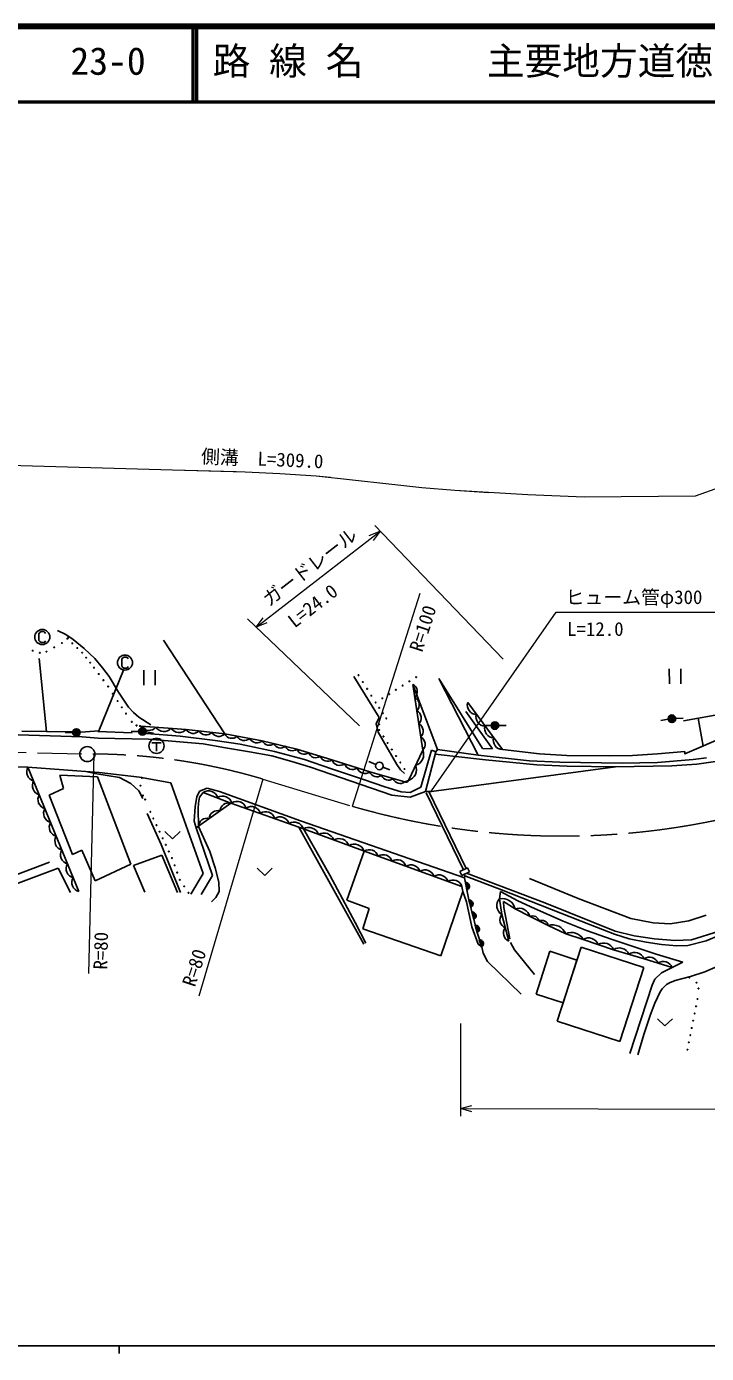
# Model space of a CAD drawing. Units: millimetres, scale not verified. Extents: x 40000 to 680000, y 20000 to 380000.
# Drawn here: x 155704 to 245857, y 204000 to 380000 of the extents above; entities that cross this region are included whole.
import ezdxf
from ezdxf.enums import TextEntityAlignment as Align

# ---------------------------------------------------------------- set-up
doc = ezdxf.new("R2010")
doc.units = ezdxf.units.MM
doc.header["$LTSCALE"] = 1000
doc.linetypes.add('CHAIN', pattern=[18.5, 12, -1.5, 3.5, -1.5])
for name, color, linetype, lineweight in [('M-BGD', 7, 'Continuous', 25), ('M-BMK', 2, 'CHAIN', 13), ('M-BMK-SRVR', 3, 'Continuous', 25), ('M-STR-HTXT', 7, 'Continuous', 13), ('M-TTL', 2, 'Continuous', 140), ('M-TTL-BAND', 7, 'Continuous', 25), ('M-TTL-LINE', 7, 'Continuous', 50), ('M-TTL-TXT', 7, 'Continuous', 13)]:
    doc.layers.add(name, color=color, linetype=linetype, lineweight=lineweight)
doc.styles.add('ＭＳ ゴシック', font='')
doc.styles.get('ＭＳ ゴシック').set_extended_font_data('MS Gothic')

msp = doc.modelspace()

# ---------------------------------------------------------------- linework, layer by layer
at = {"layer": 'M-BGD'}
for p, q in [((157470, 299626), (157350, 299466)), ((157350, 299466), (157351, 298586)), ((157630, 299746), (157470, 299626)), ((157990, 299746), (157630, 299746)), ((158150, 299627), (157990, 299746)), ((158230, 299507), (158150, 299627)), ((159828, 299912), (160896, 299359)), ((160896, 299359), (161881, 298713)), ((157351, 298586), (157471, 298426)), ((157471, 298426), (157631, 298306)), ((157631, 298306), (157991, 298306)), ((157991, 298306), (158151, 298386)), ((158151, 298386), (158231, 298507)), ((161881, 298713), (163325, 297500)), ((163325, 297500), (164757, 296163)), ((181979, 286171), (173845, 298624)), ((157390, 296194), (158336, 286475)), ((164757, 296163), (165796, 294947)), ((168437, 296234), (168317, 296074)), ((168317, 296074), (168318, 295194)), ((168597, 296354), (168437, 296234)), ((168957, 296354), (168597, 296354)), ((169117, 296234), (168957, 296354)), ((169197, 296114), (169117, 296234)), ((168553, 294642), (165290, 286586)), ((165796, 294947), (166654, 293785)), ((168318, 295194), (168438, 295034)), ((168438, 295034), (168598, 294914)), ((168598, 294914), (168958, 294914)), ((168958, 294914), (169118, 294994)), ((169118, 294994), (169198, 295114)), ((171236, 294640), (171238, 292639)), ((172758, 292641), (172756, 294641)), ((240935, 294805), (240937, 292805)), ((242457, 292806), (242455, 294806)), ((166654, 293785), (167881, 291721)), ((199097, 293810), (202473, 288342)), ((208237, 284022), (206945, 292746)), ((206945, 292746), (210189, 284115)), ((215582, 283335), (210367, 293537)), ((210367, 293537), (216142, 284254)), ((167881, 291721), (169206, 289727)), ((169206, 289727), (169896, 289001)), ((169896, 289001), (170593, 288409)), ((217469, 284204), (213943, 289151)), ((214197, 290325), (218796, 284103)), ((248252, 288887), (242792, 287912)), ((170593, 288409), (172203, 287389)), ((170851, 287209), (176875, 286779)), ((202473, 288342), (202055, 287527)), ((202055, 287527), (202342, 286398)), ((217308, 287277), (216308, 287276)), ((218308, 287278), (219308, 287279)), ((240782, 288117), (239792, 287974)), ((241776, 288216), (242775, 288273)), ((244761, 288264), (245422, 284563)), ((143213, 286418), (163067, 285783)), ((155080, 286528), (158336, 286475)), ((158336, 286475), (161790, 286454)), ((161818, 286366), (160818, 286365)), ((162318, 286366), (165290, 286586)), ((165192, 285624), (163067, 285783)), ((165160, 286476), (169713, 286297)), ((171887, 285467), (165192, 285624)), ((170572, 286511), (169572, 286510)), ((171565, 286432), (172553, 286274)), ((171612, 286239), (176078, 285861)), ((179133, 284862), (171887, 285467)), ((176078, 285861), (180736, 285291)), ((176875, 286779), (181979, 286171)), ((180736, 285291), (184012, 284799)), ((181979, 286171), (186967, 285267)), ((186967, 285267), (191549, 284160)), ((202342, 286398), (204791, 282110)), ((242992, 283525), (248663, 285948)), ((172338, 284985), (173538, 284986)), ((172938, 284986), (172939, 283906)), ((182073, 284334), (179133, 284862)), ((185258, 283806), (182073, 284334)), ((184012, 284799), (188564, 283850)), ((188217, 283258), (185258, 283806)), ((188564, 283850), (192545, 282793)), ((191549, 284160), (196195, 282735)), ((206329, 280000), (208237, 284022)), ((207979, 279113), (209402, 284013)), ((209974, 283810), (208591, 278542)), ((209402, 284013), (209974, 283810)), ((209886, 283477), (216552, 282722)), ((209974, 283810), (210189, 284115)), ((210189, 284115), (215582, 283335)), ((216142, 284254), (217469, 284204)), ((218796, 284103), (223725, 283527)), ((223725, 283527), (227358, 283326)), ((236033, 283334), (239350, 283542)), ((239350, 283542), (242973, 283851)), ((242973, 283851), (242992, 283525)), ((143592, 282208), (155895, 281770)), ((155895, 281770), (165346, 281049)), ((155895, 281770), (162632, 265274)), ((190872, 282526), (188217, 283258)), ((193363, 281753), (190872, 282526)), ((192545, 282793), (196139, 281531)), ((204143, 278069), (193363, 281753)), ((196195, 282735), (201206, 281128)), ((202028, 282122), (201104, 282505)), ((202957, 281752), (203892, 281397)), ((204791, 282110), (205282, 281425)), ((209382, 278522), (233819, 281795)), ((215582, 283335), (222393, 282609)), ((216552, 282722), (223388, 282090)), ((222393, 282609), (226430, 282426)), ((223388, 282090), (227367, 281916)), ((226430, 282426), (234686, 282306)), ((227358, 283326), (232971, 283281)), ((227367, 281916), (233819, 281795)), ((232971, 283281), (236033, 283334)), ((233819, 281795), (241264, 281951)), ((234686, 282306), (239349, 282375)), ((239349, 282375), (244076, 282762)), ((241264, 281951), (244586, 282146)), ((244076, 282762), (245878, 282998)), ((244586, 282146), (249837, 282896)), ((160114, 280697), (165118, 280472)), ((160621, 278939), (160114, 280697)), ((165025, 280861), (163544, 281187)), ((166405, 280658), (165025, 280861)), ((165118, 280472), (169531, 268885)), ((165346, 281049), (170664, 280437)), ((168041, 280404), (166405, 280658)), ((169523, 279588), (168041, 280404)), ((170664, 280437), (174817, 279675)), ((196139, 281531), (200385, 280127)), ((200385, 280127), (203203, 279149)), ((201206, 281128), (205852, 279805)), ((205282, 281425), (205805, 280935)), ((205852, 279805), (206329, 280000)), ((158700, 278038), (160621, 278939)), ((170597, 278618), (169523, 279588)), ((171109, 277597), (170597, 278618)), ((174817, 279675), (179128, 267645)), ((178263, 277840), (178630, 278576)), ((178630, 278576), (179650, 278985)), ((179140, 278413), (178650, 277800)), ((182796, 276968), (179140, 278413)), ((179650, 278985), (181283, 278537)), ((181283, 278537), (192043, 274649)), ((203203, 279149), (205366, 278499)), ((205366, 278499), (206550, 278418)), ((206550, 278418), (207979, 279113)), ((208591, 278542), (206591, 277805)), ((208591, 278542), (209382, 278522)), ((208670, 278355), (213640, 268156)), ((209030, 278530), (214001, 268328)), ((161811, 270186), (158700, 278038)), ((177939, 274595), (178060, 276555)), ((178060, 276555), (178263, 277840)), ((178185, 273697), (182796, 276968)), ((178488, 276983), (178447, 276289)), ((178650, 277800), (178488, 276983)), ((191797, 273792), (182796, 276968)), ((206591, 277805), (204143, 278069)), ((173553, 271518), (171710, 275605)), ((178185, 273697), (177939, 274595)), ((178447, 276289), (178492, 273915)), ((192043, 274649), (213787, 267097)), ((174061, 273210), (175062, 272251)), ((175062, 272251), (176061, 273212)), ((180344, 267393), (178185, 273697)), ((178492, 273915), (180028, 270557)), ((192410, 273588), (191797, 273792)), ((191797, 273792), (200415, 258279)), ((200374, 270656), (192410, 273588)), ((192410, 273588), (195935, 267440)), ((176114, 265133), (173553, 271518)), ((163054, 270743), (161811, 270186)), ((164823, 266690), (163054, 270743)), ((169872, 268725), (173664, 270102)), ((173664, 270102), (175729, 265133)), ((180028, 270557), (180716, 268412)), ((200470, 270622), (198155, 264123)), ((213434, 265931), (200374, 270656)), ((148473, 265306), (158754, 269148)), ((149467, 264476), (159918, 268381)), ((159918, 268381), (161524, 265144)), ((169531, 268885), (164823, 266690)), ((171379, 265194), (169872, 268725)), ((179128, 267645), (177495, 264935)), ((180716, 268412), (181214, 266532)), ((186290, 268362), (187291, 267403)), ((187291, 267403), (188291, 268364)), ((213172, 267934), (214159, 268403)), ((213431, 267390), (213172, 267934)), ((214418, 267860), (213431, 267390)), ((213827, 267370), (213719, 267527)), ((224431, 263750), (214062, 267690)), ((214159, 268403), (214418, 267860)), ((178836, 264860), (180344, 267393)), ((181214, 266532), (181242, 265277)), ((195935, 267440), (199268, 261157)), ((213566, 265273), (213434, 265931)), ((213787, 267097), (213827, 267370)), ((213787, 267097), (214359, 264151)), ((213827, 267370), (218682, 265494)), ((213910, 266463), (214036, 266446)), ((214101, 265481), (213910, 266463)), ((214152, 265532), (213977, 266435)), ((214036, 266446), (214145, 266407)), ((214040, 266427), (214207, 265563)), ((214262, 265594), (214102, 266419)), ((214145, 266407), (214263, 266328)), ((214173, 266371), (214310, 265664)), ((214357, 265735), (214243, 266324)), ((214263, 266328), (214341, 266241)), ((214321, 266237), (214397, 265844)), ((214341, 266241), (214403, 266131)), ((214417, 265848), (214377, 265739)), ((214403, 266131), (214433, 265974)), ((214433, 265974), (214417, 265848)), ((228851, 264364), (222397, 266977)), ((180824, 264467), (180250, 263892)), ((181242, 265277), (180824, 264467)), ((198155, 264123), (201136, 263024)), ((210654, 256726), (213566, 265273)), ((214025, 263902), (213566, 265273)), ((214211, 265543), (214101, 265481)), ((214298, 265621), (214211, 265543)), ((214377, 265739), (214298, 265621)), ((214359, 264151), (214486, 264142)), ((214604, 263181), (214359, 264151)), ((214359, 264151), (215453, 259817)), ((214653, 263235), (214427, 264127)), ((214486, 264142), (214597, 264108)), ((214490, 264122), (214706, 263269)), ((214759, 263303), (214554, 264118)), ((214597, 264108), (214719, 264036)), ((214626, 264074), (214803, 263376)), ((214846, 263449), (214699, 264031)), ((214719, 264036), (214801, 263953)), ((218428, 264317), (218531, 265258)), ((218717, 262227), (218428, 264317)), ((218531, 265258), (220864, 264019)), ((218682, 265494), (230502, 260843)), ((220864, 264019), (223070, 263000)), ((235808, 261690), (228851, 264364)), ((201136, 263024), (200281, 260329)), ((214761, 260576), (214025, 263902)), ((214711, 263250), (214604, 263181)), ((214793, 263332), (214711, 263250)), ((214762, 262556), (214888, 262546)), ((215007, 261586), (214762, 262556)), ((214782, 263948), (214880, 263561)), ((214866, 263454), (214793, 263332)), ((214801, 263953), (214869, 263847)), ((215055, 261640), (214830, 262532)), ((214899, 263565), (214866, 263454)), ((214869, 263847), (214909, 263692)), ((214888, 262546), (215000, 262513)), ((214893, 262527), (215109, 261674)), ((214909, 263692), (214899, 263565)), ((215162, 261708), (214956, 262522)), ((215000, 262513), (215121, 262440)), ((215029, 262479), (215205, 261781)), ((215249, 261854), (215102, 262435)), ((215121, 262440), (215204, 262358)), ((215185, 262353), (215283, 261965)), ((215204, 262358), (215272, 262251)), ((215272, 262251), (215311, 262096)), ((219001, 263160), (218949, 263926)), ((218949, 263926), (220481, 262958)), ((219771, 258976), (219001, 263160)), ((220481, 262958), (222473, 261939)), ((223070, 263000), (226853, 261355)), ((233762, 260023), (224431, 263750)), ((199268, 261157), (200675, 258414)), ((215603, 258276), (214761, 260576)), ((215113, 261654), (215007, 261586)), ((215196, 261737), (215113, 261654)), ((215268, 261858), (215196, 261737)), ((215209, 260787), (215335, 260777)), ((215453, 259817), (215209, 260787)), ((215302, 261970), (215268, 261858)), ((215502, 259871), (215277, 260763)), ((215311, 262096), (215302, 261970)), ((215335, 260777), (215447, 260744)), ((215340, 260758), (215555, 259905)), ((215608, 259939), (215403, 260753)), ((215447, 260744), (215568, 260671)), ((215476, 260710), (215652, 260012)), ((215695, 260085), (215549, 260666)), ((215568, 260671), (215651, 260589)), ((215631, 260584), (215729, 260196)), ((215651, 260589), (215719, 260482)), ((215719, 260482), (215758, 260327)), ((219653, 258693), (218717, 262227)), ((222473, 261939), (224872, 260767)), ((224872, 260767), (227221, 259647)), ((226853, 261355), (229957, 260092)), ((230502, 260843), (233651, 259627)), ((238811, 261117), (235808, 261690)), ((241046, 260992), (238811, 261117)), ((243537, 261377), (241046, 260992)), ((245836, 262146), (243537, 261377)), ((200281, 260329), (210654, 256726)), ((215560, 259885), (215453, 259817)), ((215453, 259817), (216076, 257923)), ((215642, 259968), (215560, 259885)), ((215715, 260089), (215642, 259968)), ((215749, 260201), (215715, 260089)), ((215732, 258857), (215859, 258852)), ((216011, 257896), (215732, 258857)), ((215758, 260327), (215749, 260201)), ((216057, 257951), (215801, 258835)), ((215859, 258852), (215971, 258822)), ((215864, 258833), (216109, 257987)), ((216161, 258023), (215927, 258830)), ((215971, 258822), (216095, 258754)), ((216002, 258789), (216202, 258098)), ((216243, 258172), (216076, 258748)), ((216095, 258754), (216181, 258675)), ((227221, 259647), (229494, 258919)), ((229494, 258919), (233526, 257555)), ((229957, 260092), (233346, 258891)), ((233346, 258891), (239185, 256978)), ((233651, 259627), (235612, 259016)), ((236257, 259412), (233762, 260023)), ((235612, 259016), (237856, 258569)), ((238965, 258987), (236257, 259412)), ((241663, 258785), (238965, 258987)), ((243859, 258866), (241663, 258785)), ((243409, 258125), (245816, 258740)), ((247537, 260014), (243859, 258866)), ((245816, 258740), (247734, 259517)), ((216076, 257923), (215603, 258276)), ((216115, 257968), (216011, 257896)), ((216076, 257923), (216240, 257107)), ((216194, 258054), (216115, 257968)), ((216162, 258669), (216273, 258285)), ((216181, 258675), (216253, 258570)), ((216263, 258178), (216194, 258054)), ((216240, 257107), (216824, 255994)), ((216253, 258570), (216297, 258417)), ((216292, 258290), (216263, 258178)), ((216297, 258417), (216292, 258290)), ((220384, 257548), (219873, 258517)), ((223041, 254284), (220384, 257548)), ((225095, 257339), (223259, 251674)), ((228682, 256177), (225095, 257339)), ((229231, 257871), (226051, 248059)), ((237552, 255174), (229231, 257871)), ((233526, 257555), (237610, 256334)), ((237856, 258569), (239898, 258244)), ((239185, 256978), (242738, 255879)), ((239898, 258244), (241940, 258083)), ((241940, 258083), (243409, 258125)), ((216824, 255994), (221303, 251654)), ((226846, 250512), (228682, 256177)), ((237610, 256334), (241294, 255192)), ((242738, 255879), (241294, 255192)), ((245644, 254604), (247387, 255357)), ((234372, 245362), (237552, 255174)), ((238996, 253643), (238642, 252828)), ((239894, 254480), (238996, 253643)), ((241294, 255192), (239894, 254480)), ((240939, 253170), (241690, 253451)), ((241690, 253451), (243734, 253990)), ((243734, 253990), (245644, 254604)), ((238642, 252828), (235680, 243806)), ((239010, 250445), (239740, 251972)), ((239740, 251972), (240001, 252356)), ((240001, 252356), (240563, 252931)), ((240563, 252931), (240939, 253170)), ((223259, 251674), (226846, 250512)), ((238424, 248955), (239010, 250445)), ((237544, 246297), (238424, 248955)), ((239357, 248395), (240358, 247436)), ((240358, 247436), (241357, 248397)), ((226051, 248059), (234372, 245362)), ((236761, 243603), (237544, 246297))]:
    msp.add_line(p, q, dxfattribs=at)
msp.add_lwpolyline([(257477, 289437), (255397, 288608), (248663, 285948), (242992, 283525), (242973, 283851)], dxfattribs=at)
for centre, radius in [((157790, 299026), 1000), ((159379, 297666), 50), ((160400, 298239), 50), ((161121, 298808), 50), ((161257, 299016), 50), ((161776, 298187), 50), ((162430, 297567), 50), ((156519, 297213), 50), ((157459, 296928), 50), ((158358, 297093), 50), ((163085, 296946), 50), ((163608, 296282), 50), ((168757, 295634), 1000), ((164132, 295618), 50), ((164656, 294954), 50), ((165276, 294124), 50), ((199719, 293967), 50), ((165896, 293294), 50), ((166516, 292463), 50), ((200287, 293059), 50), ((200856, 292151), 50), ((205577, 292586), 50), ((206473, 293150), 50), ((207369, 293713), 50), ((167151, 291504), 50), ((167785, 290544), 50), ((201424, 291242), 50), ((202888, 290897), 50), ((203784, 291460), 50), ((204680, 292023), 50), ((168337, 289707), 50), ((168890, 288870), 50), ((201992, 290334), 50), ((201992, 290334), 50), ((202465, 289633), 50), ((202939, 288932), 50), ((241277, 288188), 500), ((169667, 287767), 50), ((170296, 287303), 50), ((171072, 286511), 500), ((171072, 286511), 440), ((171072, 286511), 380), ((170747, 287220), 50), ((202466, 287446), 50), ((203413, 288231), 50), ((217808, 287277), 500), ((217808, 287277), 440), ((217808, 287277), 380), ((217808, 287277), 320), ((217808, 287277), 260), ((217808, 287277), 200), ((217808, 287277), 140), ((217808, 287277), 80), ((217808, 287277), 20), ((241277, 288188), 440), ((241277, 288188), 380), ((241277, 288188), 320), ((241277, 288188), 260), ((241277, 288188), 200), ((241277, 288188), 140), ((241277, 288188), 80), ((241277, 288188), 20), ((162318, 286366), 500), ((162318, 286366), 440), ((162318, 286366), 380), ((162318, 286366), 320), ((162318, 286366), 260), ((162318, 286366), 200), ((162318, 286366), 140), ((162318, 286366), 80), ((162318, 286366), 20), ((171072, 286511), 320), ((171072, 286511), 260), ((171072, 286511), 200), ((171072, 286511), 140), ((171072, 286511), 80), ((171072, 286511), 20), ((172939, 284586), 1000), ((202466, 286694), 50), ((203025, 285831), 50), ((203585, 284967), 50), ((204144, 284104), 50), ((202489, 281930), 500), ((204703, 283240), 50), ((205262, 282377), 50), ((171010, 280338), 50), ((205821, 281513), 50), ((170807, 279316), 50), ((171135, 278009), 50), ((171421, 277478), 50), ((172111, 275834), 50), ((172522, 274958), 50), ((172933, 274083), 50), ((173344, 273208), 50), ((173756, 272333), 50), ((174167, 271458), 50), ((174578, 270582), 50), ((174990, 269707), 50), ((175337, 268745), 50), ((175685, 267782), 50), ((176032, 266820), 50), ((176608, 265959), 50), ((177183, 265097), 50), ((243583, 253879), 50), ((244541, 253178), 50), ((244797, 252412), 50), ((244480, 250049), 50), ((244671, 251007), 50), ((244099, 248134), 50), ((244290, 249091), 50), ((243908, 247176), 50), ((243527, 245260), 50), ((243718, 246218), 50), ((243336, 244302), 50)]:
    msp.add_circle(centre, radius, dxfattribs=at)
for centre, radius, start, end in [((206419, 291777), 1102, 315.29572, 61.55591), ((206678, 290032), 1102, 315.29572, 61.55591), ((206936, 288287), 1102, 315.29572, 61.55591), ((215356, 289978), 1209, 163.34058, 269.60083), ((216505, 288423), 1209, 163.34058, 269.60083), ((171910, 287899), 1263, 213.07025, 318.74588), ((173917, 287755), 1263, 213.07025, 318.74588), ((175925, 287611), 1263, 213.07025, 318.74588), ((207195, 286543), 1102, 315.29572, 61.55591), ((217655, 286868), 1209, 163.34058, 269.60083), ((177801, 287315), 1071, 210.08148, 316.34164), ((179503, 287113), 1071, 210.08148, 316.34164), ((181204, 286910), 1071, 210.08148, 316.34164), ((182923, 286644), 1056, 206.60266, 312.86285), ((184586, 286343), 1056, 206.60266, 312.86285), ((186249, 286042), 1056, 206.60266, 312.86285), ((187869, 285656), 982, 203.28162, 309.54181), ((207453, 284798), 1102, 315.29572, 61.55591), ((218805, 285312), 1209, 163.34058, 269.60083), ((189397, 285286), 982, 203.28162, 309.54181), ((190924, 284917), 982, 203.28162, 309.54181), ((192502, 284503), 1012, 199.82147, 306.08173), ((194050, 284028), 1012, 199.82147, 306.08173), ((206867, 283440), 1489, 286.24084, 23.01663), ((156956, 281135), 1237, 149.08429, 255.34448), ((195599, 283553), 1012, 199.82147, 306.08173), ((197231, 283094), 1096, 199.08374, 305.34393), ((198901, 282558), 1096, 199.08374, 305.34393), ((200572, 282022), 1096, 199.08374, 305.34393), ((205913, 281429), 1489, 286.24084, 23.01663), ((157705, 279302), 1237, 149.08429, 255.34448), ((202146, 281488), 1006, 200.97882, 307.23904), ((203694, 281047), 1006, 200.97882, 307.23904), ((205243, 280606), 1006, 200.97882, 307.23904), ((206017, 280082), 322, 239.05768, 345.3179), ((158453, 277469), 1237, 149.08429, 255.34448), ((179825, 277347), 1267, 17.27985, 122.76337), ((181721, 276658), 1267, 17.27985, 122.76337), ((182460, 275921), 1099, 72.22137, 178.48157), ((183617, 275969), 1267, 17.27985, 122.76337), ((185513, 275279), 1267, 17.27985, 122.76337), ((159202, 275636), 1237, 149.08429, 255.34448), ((179591, 273886), 1099, 72.22137, 178.48157), ((181026, 274904), 1099, 72.22137, 178.48157), ((187408, 274590), 1267, 17.27985, 122.76337), ((189304, 273901), 1267, 17.27985, 122.76337), ((159951, 273803), 1237, 149.08429, 255.34448), ((191200, 273212), 1267, 17.27985, 122.76337), ((193106, 272371), 1402, 19.84338, 119.74139), ((195121, 271629), 1402, 19.84338, 119.74139), ((160699, 271970), 1237, 149.08429, 255.34448), ((197136, 270887), 1402, 19.84338, 119.74139), ((199151, 270146), 1402, 19.84338, 119.74139), ((161448, 270137), 1237, 149.08429, 255.34448), ((201145, 269592), 1231, 16.97754, 123.23773), ((202997, 268922), 1231, 16.97754, 123.23773), ((204849, 268252), 1231, 16.97754, 123.23773), ((162196, 268304), 1237, 149.08429, 255.34448), ((206701, 267582), 1231, 16.97754, 123.23773), ((208553, 266911), 1231, 16.97754, 123.23773), ((162945, 266471), 1237, 149.08429, 255.34448), ((210405, 266241), 1231, 16.97754, 123.23773), ((212257, 265571), 1231, 16.97754, 123.23773), ((219427, 263391), 1363, 137.16565, 238.60114), ((218755, 262582), 1766, 12.2937, 100.69064), ((221021, 261557), 1501, 14.7262, 111.08313), ((219614, 261519), 1142, 141.70642, 247.96667), ((222853, 261196), 834, 10.84888, 117.10907), ((224053, 260610), 834, 10.84888, 117.10907), ((225425, 258905), 1943, 22.45016, 106.53857), ((220082, 259752), 1142, 141.70642, 247.96667), ((227999, 258165), 1674, 26.7666, 117.70074), ((230219, 257742), 1382, 20.97803, 121.65961), ((232235, 257060), 1382, 20.97803, 121.65961), ((234293, 256402), 1386, 23.07977, 123.63043), ((236335, 255791), 1386, 23.07977, 123.63043), ((238317, 255358), 1205, 19.64929, 125.90942), ((240159, 254787), 1205, 19.64929, 125.90942)]:
    msp.add_arc(centre, radius, start, end, dxfattribs=at)
at = {"layer": 'M-BMK'}
for p, q in [((64682, 285950), (163013, 283522)), ((187046, 280170), (198912, 276584))]:
    msp.add_line(p, q, dxfattribs=at)
for centre, radius, start, end in [((164197, 203497), 80005, 73.4053, 89.77393), ((226731, 372642), 100006, 253.84888, 289.5918)]:
    msp.add_arc(centre, radius, start, end, dxfattribs=at)
at = {"layer": 'M-BMK-SRVR'}
msp.add_circle((163762, 283501), 1000, dxfattribs=at)
at = {"layer": 'M-STR-HTXT'}
for p, q in [((244422, 317747), (275033, 328627)), ((153386, 321801), (175043, 321208)), ((175043, 321208), (183507, 320976)), ((175043, 321208), (184706, 320933)), ((184706, 320933), (189303, 320723)), ((189303, 320723), (194093, 320398)), ((194093, 320398), (196008, 320228)), ((194093, 320398), (203759, 319355)), ((203759, 319355), (207729, 318915)), ((203759, 319355), (208127, 318875)), ((208127, 318875), (212511, 318499)), ((212511, 318499), (216991, 318205)), ((212511, 318499), (222184, 317935)), ((222184, 317935), (229635, 317616)), ((229635, 317616), (244422, 317747)), ((201906, 313809), (218894, 296076)), ((186136, 300340), (202592, 313081)), ((201149, 312495), (202592, 313081)), ((202592, 313081), (201663, 311831)), ((198912, 276584), (207887, 304852)), ((199857, 287230), (185001, 301424)), ((186136, 300340), (187065, 301590)), ((209417, 278629), (225933, 302321)), ((225933, 302321), (249434, 302344)), ((187579, 300926), (186136, 300340)), ((164640, 283501), (163922, 254383)), ((187046, 280170), (178538, 251378)), ((213251, 247747), (213263, 235491)), ((213262, 236491), (214763, 236907)), ((214761, 236067), (213262, 236491)), ((213262, 236491), (308533, 236271))]:
    msp.add_line(p, q, dxfattribs=at)
at = {"layer": 'M-TTL'}
msp.add_line((680000, 380000), (40000, 380000), dxfattribs=at)
at = {"layer": 'M-TTL-BAND'}
for p, q in [((40000, 205000), (579000, 205000)), ((168000, 205000), (168000, 204000))]:
    msp.add_line(p, q, dxfattribs=at)
at = {"layer": 'M-TTL-LINE'}
for p, q in [((177750, 380000), (177750, 370000)), ((178250, 380000), (178250, 370000)), ((40000, 370000), (680000, 370000))]:
    msp.add_line(p, q, dxfattribs=at)

# ---------------------------------------------------------------- texts
at = {"layer": 'M-STR-HTXT', "style": 'ＭＳ ゴシック'}
for s, rotation, p in [('側溝\u3000L=309.0', 357.5, (178783, 321554)), ('ガードレール', 37.8, (188226, 302591)), ('L=24.0', 37.8, (191589, 299710)), ('ヒューム管φ300', 0.1, (227182, 302823)), ('R=100', 72, (208682, 296750)), ('L=12.0', 0.1, (227388, 298615)), ('R=80', 88.6, (166949, 254890)), ('R=80', 72, (178558, 252344))]:
    msp.add_text(s, height=1833, rotation=rotation, dxfattribs=at).set_placement(p, align=Align.BOTTOM_LEFT)
at = {"layer": 'M-TTL-TXT', "style": 'ＭＳ ゴシック'}
for s, p in [('23-0', (161521, 372500)), ('路 線 名', (180380, 372500)), ('主要地方道徳山本郷線', (216734, 372500))]:
    msp.add_text(s, height=3666, dxfattribs=at).set_placement(p, align=Align.BOTTOM_LEFT)

doc.saveas('drawing.dxf')
